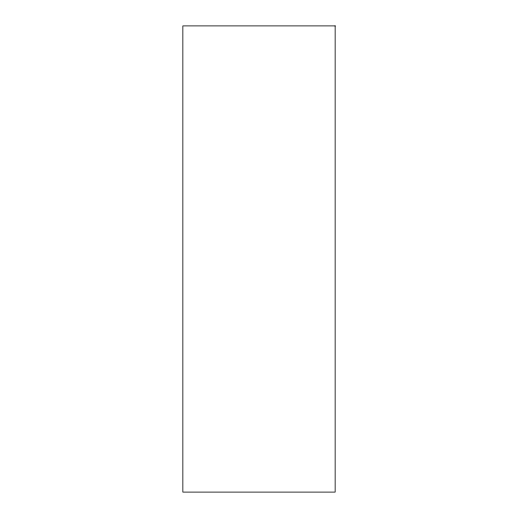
<?xml version="1.0" encoding="UTF-8"?>
<svg xmlns="http://www.w3.org/2000/svg" width="518" height="518" viewBox="0 0 518 518"><rect width="100%" height="100%" fill="white"/><g stroke="black" fill="none" stroke-linecap="round" stroke-linejoin="round"><path stroke-width="0.78" d="M335.146 25.9L182.854 25.9L182.854 492.1L335.146 492.1L335.146 25.9"/></g></svg>
